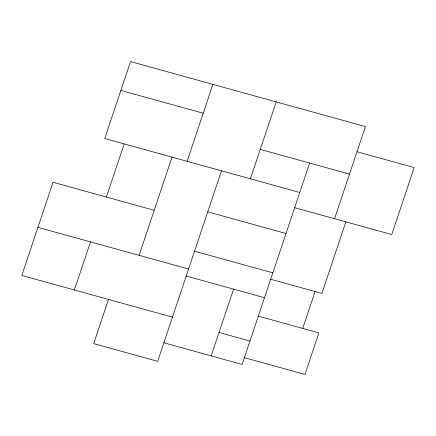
<?xml version="1.0" encoding="UTF-8"?>
<svg xmlns="http://www.w3.org/2000/svg" width="436" height="436" viewBox="0 0 436 436"><rect width="100%" height="100%" fill="white"/><g stroke="black" fill="none" stroke-linecap="round" stroke-linejoin="round"><path stroke-width="0.65" d="M74.376 289.995L90.497 241.893M106.395 197.045L124.206 143.902M108.499 299.439L93.691 343.617L157.652 361.313L221.499 170.819M139.117 255.343L172.035 157.134M187.12 161.309L212.91 84.371M250.406 178.815L276.19 101.882M211.209 355.896L233.582 289.144M309.631 163.053L242.127 364.452L163.86 342.794M334.548 218.725L365.433 126.571L130.517 61.58L104.733 138.512L299.772 192.472M302.72 328.422L315.086 291.542M345.868 221.859L321.882 293.423L270.685 279.258M356.997 151.75L414.2 167.577L391.751 234.552L294.671 207.694M120.854 90.416L203.241 113.213M260.265 149.395L349.509 174.084M207.749 211.841L286.021 233.494M154.219 210.277L53.029 182.281L21.8 275.448L172.46 317.13M194.56 251.201L272.827 272.86M37.921 227.347L188.581 269.028M186.232 276.043L264.505 297.695M258.325 316.138L318.885 332.891L304.966 374.42L244.405 357.667M219.057 332.477L249.975 341.034"/></g></svg>
